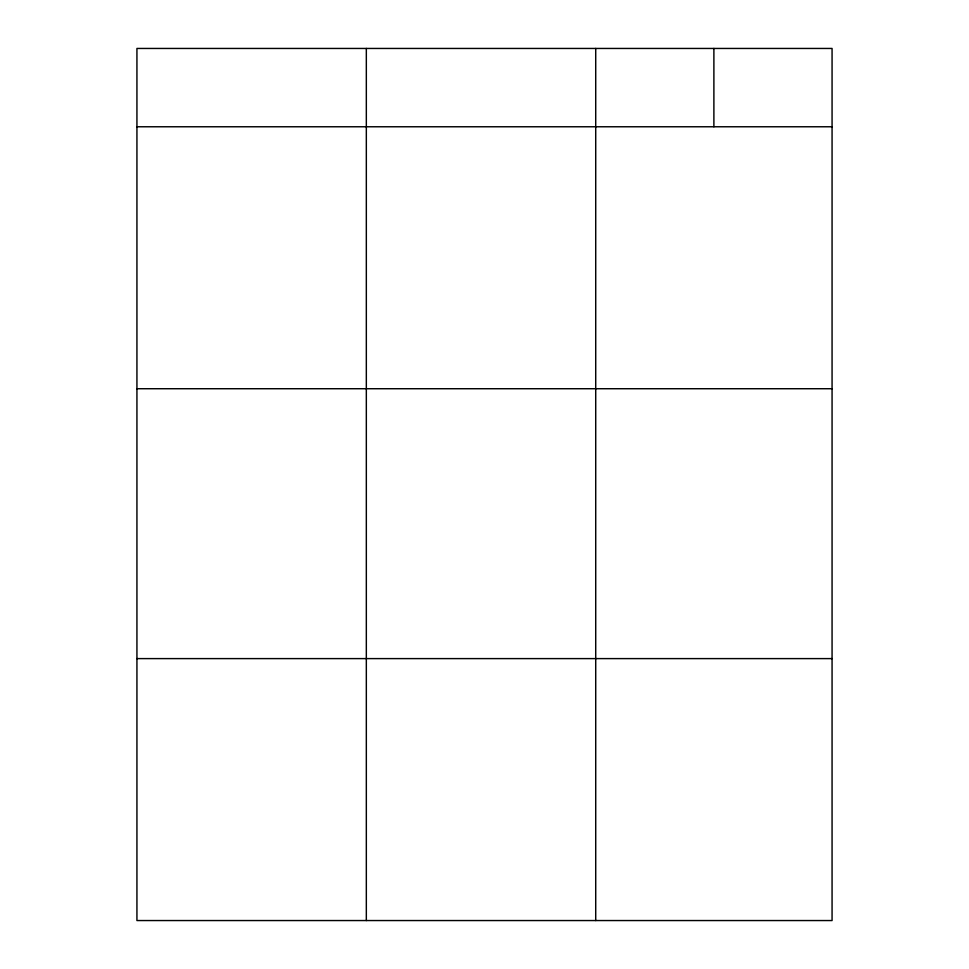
<?xml version="1.0" encoding="UTF-8"?>
<svg xmlns="http://www.w3.org/2000/svg" width="969" height="969" viewBox="0 0 969 969"><rect width="100%" height="100%" fill="white"/><g stroke="black" fill="none" stroke-linecap="round" stroke-linejoin="round"><path stroke-width="1.45" d="M832.068 388.726L832.068 48.45L136.932 48.45L136.932 920.55L832.068 920.55L832.068 388.726L136.932 388.726M136.932 126.769L832.068 126.769M136.932 658.605L832.068 658.605M713.887 48.45L713.887 126.769M595.717 48.45L595.717 920.55M366.33 48.45L366.33 920.55"/></g></svg>
